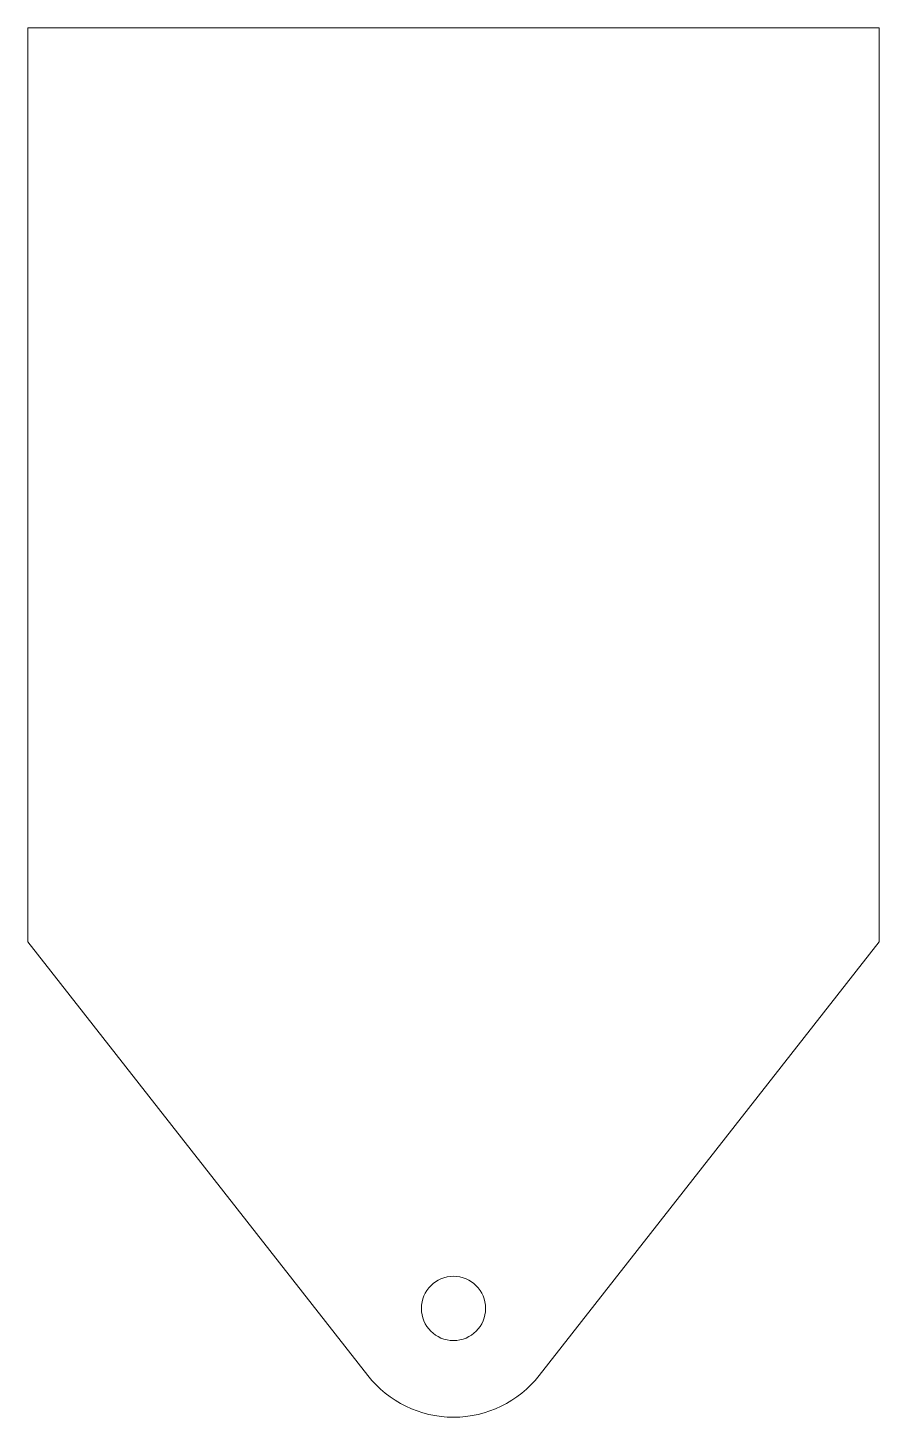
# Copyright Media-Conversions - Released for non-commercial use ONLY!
# Model space of a CAD drawing. Header units: inches. Extents: x 15.75 to 20.72, y 10.97 to 19.08.
import ezdxf

# ---------------------------------------------------------------- set-up
doc = ezdxf.new("R2010")
doc.units = ezdxf.units.IN
doc.header["$MEASUREMENT"] = 0
doc.layers.add('VISIBLE', color=7, linetype='Continuous', lineweight=0)

msp = doc.modelspace()

# ---------------------------------------------------------------- linework, layer by layer
at = {"layer": 'VISIBLE'}
for p, q in [((15.7503, 13.7409), (15.7503, 19.0771)), ((15.7503, 19.0771), (20.7203, 19.0771)), ((20.7203, 19.0771), (20.7203, 13.7409)), ((17.7357, 11.2101), (15.7503, 13.7409)), ((20.7203, 13.7409), (18.7349, 11.2101))]:
    msp.add_line(p, q, dxfattribs=at)
msp.add_circle((18.2353, 11.6021), 0.1875, dxfattribs=at)
msp.add_arc((18.2353, 11.6021), 0.635, 218.11436, 321.88564, dxfattribs=at)

doc.saveas('drawing.dxf')
